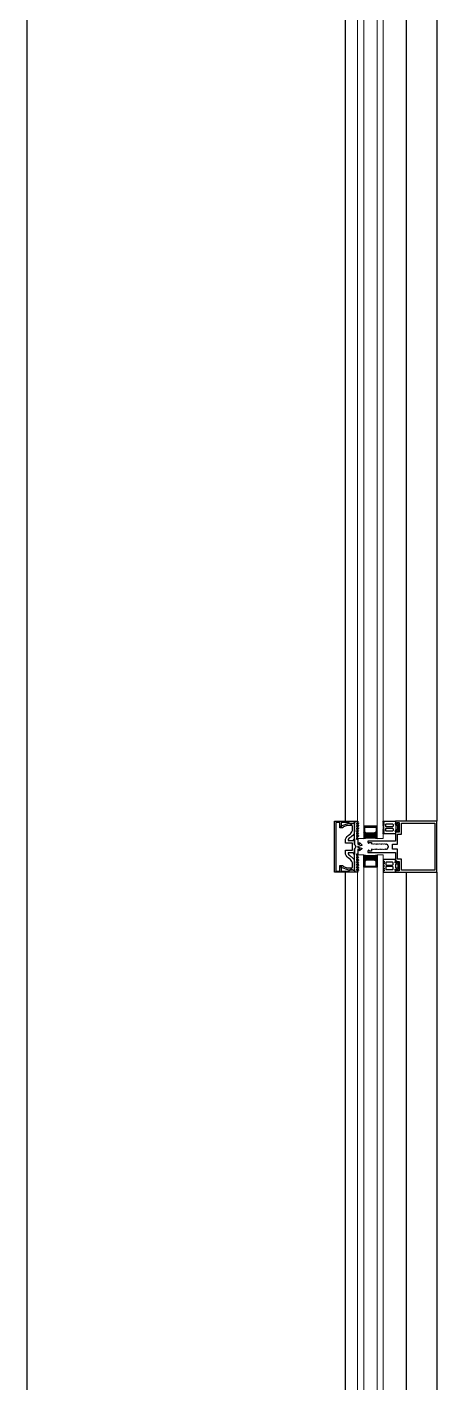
# Model space of a CAD drawing. Header units: centimetres. Extents: x 681015 to 688218, y 3995806 to 4004619.
# Drawn here: x 682674 to 682714, y 4003182.8 to 4003315.3 of the extents above; entities that cross this region are included whole.
import ezdxf

# ---------------------------------------------------------------- set-up
doc = ezdxf.new("R2010")
doc.units = ezdxf.units.CM
doc.header["$LTSCALE"] = 100
doc.header["$MEASUREMENT"] = 0
doc.linetypes.add('DUZ', pattern=[500, 500])
doc.layers.get('0').update_dxf_attribs({"linetype": 'DUZ'})
for name, color, linetype in [('ALM', 113, 'Continuous'), ('DUV', 4, 'Continuous'), ('GOR1', 9, 'Continuous'), ('TARAMA', 54, 'Continuous')]:
    doc.layers.add(name, color=color, linetype=linetype)
doc.layers.add('CAM', color=151, linetype='Continuous', lineweight=15)

# ---------------------------------------------------------------- blocks, each defined once
blk = doc.blocks.new('A$C195C4F4A')
at = {"color": 0}
for points in [[(0, 15.4), (0.8, 15.4, -0.275602), (0.9, 15.3, -0.004194), (0.9, 15.3), (1.5, 14.5, 0.280116), (1.7, 14.4), (2.3, 14.4, 0.708972), (2.3, 14.6), (1.7, 15.1, -0.796856), (1.8, 15.4), (2.1, 15.4, -0.115115), (2.3, 15.3), (3.4, 14.5, 0.22004), (3.9, 14.4), (4, 14.4, 0.817314), (4.1, 14.7), (3.2, 15.1, -0.557577), (3.3, 15.4), (3.9, 15.4, -0.094678), (4.2, 15.3), (5.6, 14.9, 0.12718), (5.8, 14.9), (6.6, 14.9, 0.12718), (6.8, 14.9), (8.2, 15.3, -0.094678), (8.5, 15.4), (9.1, 15.4, -0.557577), (9.2, 15.1), (8.3, 14.7, 0.817314), (8.4, 14.4), (8.5, 14.4, 0.22004), (9, 14.5), (10.1, 15.3, -0.115115), (10.3, 15.4), (10.6, 15.4, -0.796856), (10.7, 15.1), (10.1, 14.6, 0.708972), (10.1, 14.4), (10.7, 14.4, 0.280116), (10.9, 14.5), (11.5, 15.3, -0.28012), (11.6, 15.4), (12.4, 15.4), (12.4, 3.4), (11.6, 3.4), (9.4, 3.8, 0.414214), (9.2, 3.6), (9.2, 2.1, 0.488737), (9.4, 2), (10.6, 2.3, -0.590166), (10.8, 2.1), (10.4, 1.5), (7.9, 0, -0.078055), (7.8, 0), (4.6, 0, -0.078055), (4.5, 0), (2, 1.5), (1.6, 2.1, -0.590166), (1.7, 2.3), (2.9, 2, 0.488737), (3.2, 2.1), (3.2, 3.6, 0.414214), (3, 3.8), (0.8, 3.4), (0, 3.4)], [(2.5, 6.6), (2.5, 12, -0.414214), (3.5, 13), (4.5, 13, -0.414214), (5.5, 12), (5.5, 6.6, -0.414214), (4.5, 5.6), (3.5, 5.6, -0.414214)], [(4.2, 2.7), (4.2, 1.6, 0.414214), (4.7, 1.1), (7.7, 1.1, 0.414214), (8.2, 1.6), (8.2, 2.7, 0.414214), (7.7, 3.2), (4.7, 3.2, 0.414214)], [(6.8, 6.6), (6.8, 12, -0.414214), (7.8, 13), (8.8, 13, -0.414214), (9.8, 12), (9.8, 6.6, -0.414214), (8.8, 5.6), (7.8, 5.6, -0.414214)]]:
    blk.add_lwpolyline(points, format="xyb", close=True, dxfattribs=at)
blk = doc.blocks.new('A$C5FE96F92')
at = {"layer": 'TARAMA'}
h = blk.add_hatch(dxfattribs=at)
h.set_pattern_fill('DOTS', color=4, scale=0.2, style=0)
h.set_pattern_definition([(0, (790.05817, 737.7273), (0.15875, 0.3175), [0, -0.3175])])
edge = h.paths.add_edge_path()
edge.add_line((13, 6.1), (10.8, 4))
edge.add_line((10.8, 4), (2.1, 4))
edge.add_line((2.1, 4), (0, 6.1))
edge.add_line((0, 6.1), (0, 0))
edge.add_arc((6.5, -29.7), 30.4, 77.6638, 102.3361, ccw=False)
edge.add_line((13, 0), (13, 6.1))
at = {"layer": 'TARAMA', "color": 0}
blk.add_lwpolyline([(13, 12.1), (6.9, 12.1), (6.9, 11.1), (12, 11.1), (12, 6.5), (10.4, 5), (2.5, 5), (1, 6.5), (1, 11.1), (6.5, 11.1), (6.5, 12.1), (0, 12.1), (0, 6.1), (2.1, 4), (10.8, 4), (13, 6.1)], close=True, dxfattribs=at)
blk.add_lwpolyline([(13, 6.1), (10.8, 4), (2.1, 4), (0, 6.1), (0, 0, -0.108071), (13, 0)], format="xyb", close=True, dxfattribs=at)

msp = doc.modelspace()

# ---------------------------------------------------------------- linework, layer by layer
msp.add_lwpolyline([(682706.05, 4003235.34, 0.253164), (682706.05, 4003235.34, -0.253164), (682706.01, 4003235.43), (682706.01, 4003237.56, -0.211017), (682706.01, 4003237.57, 0.38663), (682706.02, 4003237.69, -0.70801), (682706.02, 4003237.7), (682706.31, 4003237.7), (682706.31, 4003237.65), (682706.21, 4003237.51, 0.216707), (682706.2, 4003237.43, 0.471691), (682706.23, 4003237.42), (682706.36, 4003237.54, -0.340332), (682706.39, 4003237.53, -0.372354), (682706.39, 4003237.51), (682706.21, 4003237.27, 0.216707), (682706.2, 4003237.18, 0.471691), (682706.23, 4003237.17), (682706.35, 4003237.29, -0.340332), (682706.39, 4003237.28, -0.372354), (682706.39, 4003237.26), (682706.21, 4003237.02, 0.216707), (682706.2, 4003236.94, 0.471691), (682706.23, 4003236.92), (682706.35, 4003237.05, -0.340332), (682706.39, 4003237.03, -0.372354), (682706.39, 4003237.02), (682706.21, 4003236.77, 0.216707), (682706.2, 4003236.69, 0.471691), (682706.23, 4003236.68), (682706.35, 4003236.8, -0.340332), (682706.38, 4003236.78, -0.372354), (682706.39, 4003236.77), (682706.2, 4003236.52, 0.216707), (682706.2, 4003236.44, 0.471691), (682706.23, 4003236.43), (682706.35, 4003236.55, -0.340332), (682706.38, 4003236.54, -0.372354), (682706.38, 4003236.52), (682706.2, 4003236.28, 0.216707), (682706.2, 4003236.2, 0.471691), (682706.23, 4003236.18), (682706.35, 4003236.3, -0.340332), (682706.38, 4003236.29, -0.372354), (682706.38, 4003236.28), (682706.2, 4003236.03, 0.216707), (682706.2, 4003235.95, 0.471691), (682706.23, 4003235.94), (682706.31, 4003235.94), (682706.31, 4003235.45), (682706.53, 4003235.45), (682706.46, 4003235.62), (682706.53, 4003235.59), (682706.71, 4003235.4, -0.076659), (682706.71, 4003235.39), (682706.71, 4003235.35, -0.414214), (682706.69, 4003235.33), (682706.33, 4003235.23, 0.349501), (682706.33, 4003235.23, 0.796268), (682706.33, 4003235.17), (682706.69, 4003235.07, -0.414214), (682706.71, 4003235.05), (682706.71, 4003235.01, -0.076659), (682706.71, 4003235.01), (682706.53, 4003234.82), (682706.46, 4003234.79), (682706.53, 4003234.95), (682706.31, 4003234.95), (682706.31, 4003234.47), (682706.23, 4003234.47, 0.471691), (682706.2, 4003234.46, 0.216707), (682706.2, 4003234.38), (682706.38, 4003234.13, -0.372354), (682706.38, 4003234.12, -0.340332), (682706.35, 4003234.1), (682706.23, 4003234.23, 0.471691), (682706.2, 4003234.21, 0.216707), (682706.2, 4003234.13), (682706.38, 4003233.89, -0.372354), (682706.38, 4003233.87, -0.340332), (682706.35, 4003233.86), (682706.23, 4003233.98, 0.471691), (682706.2, 4003233.97, 0.216707), (682706.2, 4003233.88), (682706.39, 4003233.64, -0.372354), (682706.38, 4003233.62, -0.340332), (682706.35, 4003233.61), (682706.23, 4003233.73, 0.471691), (682706.2, 4003233.72, 0.216707), (682706.21, 4003233.64), (682706.39, 4003233.39, -0.372354), (682706.39, 4003233.38, -0.340332), (682706.35, 4003233.36), (682706.23, 4003233.48, 0.471691), (682706.2, 4003233.47, 0.216707), (682706.21, 4003233.39), (682706.39, 4003233.14, -0.372354), (682706.39, 4003233.13, -0.340332), (682706.35, 4003233.12), (682706.23, 4003233.24, 0.471691), (682706.2, 4003233.22, 0.216707), (682706.21, 4003233.14), (682706.39, 4003232.9, -0.372354), (682706.39, 4003232.88, -0.340332), (682706.36, 4003232.87), (682706.23, 4003232.99, 0.471691), (682706.2, 4003232.98, 0.216707), (682706.21, 4003232.89), (682706.31, 4003232.75), (682706.31, 4003232.7), (682706.02, 4003232.7, -0.70801), (682706.02, 4003232.71, 0.38663), (682706.01, 4003232.84, -0.211017), (682706.01, 4003232.85), (682706.01, 4003234.98, -0.253164), (682706.05, 4003235.07, 0.541002)], format="xyb", close=True)
msp.add_lwpolyline([(682705.81, 4003234.85), (682705.81, 4003235.55), (682705.11, 4003235.55), (682705.11, 4003235.93, -0.142905), (682705.51, 4003236.39, 0.157661), (682705.8, 4003236.78), (682705.8, 4003237.2, 0.459998), (682705.74, 4003237.26), (682705.24, 4003237.26), (682704.85, 4003237.12), (682704.85, 4003237.05), (682704.7, 4003237.05), (682704.7, 4003237.23), (682705.46, 4003237.5), (682705.47, 4003237.51), (682705.48, 4003237.5, 0.105867), (682705.62, 4003237.44, 0.126455), (682705.74, 4003237.45), (682706.01, 4003237.55), (682706.01, 4003237.49), (682706.03, 4003237.48), (682705.99, 4003237.45), (682706.03, 4003237.42), (682705.99, 4003237.39), (682706.03, 4003237.36), (682705.99, 4003237.33), (682706.03, 4003237.3), (682705.99, 4003237.27), (682706.03, 4003237.24), (682705.99, 4003237.21), (682706.03, 4003237.18), (682705.99, 4003237.15), (682706.03, 4003237.12), (682705.99, 4003237.09), (682706.03, 4003237.06), (682705.99, 4003237.03), (682706.03, 4003237), (682705.99, 4003236.97), (682706.03, 4003236.94), (682705.99, 4003236.91), (682706.03, 4003236.88), (682705.99, 4003236.85), (682706.01, 4003236.83), (682706.01, 4003236.72, -0.212081), (682705.72, 4003236.21, 0.116538), (682705.39, 4003235.91), (682705.39, 4003235.8), (682705.86, 4003235.8), (682705.86, 4003235.8, -0.797123), (682705.86, 4003235.8), (682705.86, 4003235.8), (682705.96, 4003235.94, -0.797123), (682706.01, 4003235.93), (682706.01, 4003235.93), (682706.01, 4003235.93), (682706.01, 4003235.43), (682706.01, 4003235.43), (682706.01, 4003235.43, 0.253164), (682706.05, 4003235.34, -0.253164), (682706.13, 4003235.2, -0.253164), (682706.05, 4003235.07, 0.253164), (682706.01, 4003234.98), (682706.01, 4003234.98), (682706.01, 4003234.98), (682706.01, 4003234.48), (682706.01, 4003234.48), (682706.01, 4003234.48, -0.797123), (682705.96, 4003234.47), (682705.86, 4003234.61), (682705.86, 4003234.61, -0.797123), (682705.86, 4003234.61), (682705.86, 4003234.61), (682705.39, 4003234.61), (682705.39, 4003234.5, 0.116538), (682705.72, 4003234.2, -0.212081), (682706.01, 4003233.69), (682706.01, 4003233.57), (682705.99, 4003233.56), (682706.03, 4003233.53), (682705.99, 4003233.5), (682706.03, 4003233.47), (682705.99, 4003233.44), (682706.03, 4003233.41), (682705.99, 4003233.38), (682706.03, 4003233.35), (682705.99, 4003233.32), (682706.03, 4003233.29), (682705.99, 4003233.26), (682706.03, 4003233.23), (682705.99, 4003233.2), (682706.03, 4003233.17), (682705.99, 4003233.14), (682706.03, 4003233.11), (682705.99, 4003233.08), (682706.03, 4003233.05), (682705.99, 4003233.02), (682706.03, 4003232.99), (682705.99, 4003232.96), (682706.03, 4003232.93), (682706.01, 4003232.91), (682706.01, 4003232.86), (682705.74, 4003232.96, 0.126455), (682705.62, 4003232.97, 0.105867), (682705.48, 4003232.91), (682705.47, 4003232.9), (682705.46, 4003232.91), (682704.7, 4003233.18), (682704.7, 4003233.36), (682704.85, 4003233.36), (682704.85, 4003233.29), (682705.24, 4003233.14), (682705.74, 4003233.15, 0.459998), (682705.8, 4003233.21), (682705.8, 4003233.63, 0.157661), (682705.51, 4003234.02, -0.142905), (682705.11, 4003234.48), (682705.11, 4003234.85), (682705.81, 4003234.85)], format="xyb")
at = {"layer": 'ALM'}
for points in [[(682704.16, 4003232.82), (682704.16, 4003232.82), (682704.56, 4003232.82), (682704.56, 4003233.35), (682704.68, 4003233.35), (682704.68, 4003232.82), (682705.37, 4003232.82), (682705.54, 4003232.92, -0.221695), (682705.74, 4003232.94), (682705.99, 4003232.87, -0.760324), (682705.96, 4003232.7), (682704.04, 4003232.7), (682704.04, 4003232.7), (682704.04, 4003237.7), (682705.96, 4003237.7, -0.760324), (682705.99, 4003237.54), (682705.74, 4003237.47, -0.221695), (682705.54, 4003237.48), (682705.37, 4003237.58), (682704.68, 4003237.58), (682704.68, 4003237.05), (682704.56, 4003237.05), (682704.56, 4003237.58), (682704.16, 4003237.58)], [(682708.72, 4003234.95), (682708.69, 4003234.92), (682708.65, 4003234.95), (682708.62, 4003234.92), (682708.58, 4003234.95), (682708.55, 4003234.92), (682708.51, 4003234.95), (682708.48, 4003234.92), (682708.44, 4003234.95), (682708.41, 4003234.92), (682708.37, 4003234.95), (682708.34, 4003234.92), (682708.3, 4003234.95), (682708.27, 4003234.92), (682708.23, 4003234.95), (682708.2, 4003234.92), (682708.16, 4003234.95), (682708.13, 4003234.92), (682708.09, 4003234.95), (682708.06, 4003234.92), (682708.02, 4003234.95), (682707.99, 4003234.92), (682707.95, 4003234.95), (682707.92, 4003234.92), (682707.88, 4003234.95), (682707.85, 4003234.92), (682707.81, 4003234.95), (682707.78, 4003234.92), (682707.74, 4003234.95), (682707.71, 4003234.92), (682707.67, 4003234.95, 0.361254), (682707.65, 4003234.93), (682707.65, 4003234.78), (682707.42, 4003234.78), (682707.42, 4003234.83, 0.668179), (682707.38, 4003234.85), (682707.3, 4003234.77), (682707.3, 4003234.65), (682710, 4003234.65), (682710, 4003233.74), (682710.09, 4003233.65), (682710.1, 4003233.65, 0.414214), (682710.12, 4003233.68), (682710.12, 4003233.77), (682710.37, 4003233.77), (682710.37, 4003232.83), (682710.12, 4003232.83), (682710.12, 4003232.93, 0.414214), (682710.1, 4003232.95), (682710.09, 4003232.95), (682710, 4003232.87), (682710, 4003232.7), (682714.04, 4003232.7), (682714.04, 4003237.7), (682710, 4003237.7), (682710, 4003237.54), (682710.09, 4003237.45), (682710.1, 4003237.45, 0.414214), (682710.12, 4003237.48), (682710.12, 4003237.57), (682710.37, 4003237.57), (682710.37, 4003236.63), (682710.12, 4003236.63), (682710.12, 4003236.73, 0.414214), (682710.1, 4003236.75), (682710.09, 4003236.75), (682710, 4003236.67), (682710, 4003235.75), (682707.3, 4003235.75), (682707.3, 4003235.64), (682707.38, 4003235.56, 0.668179), (682707.42, 4003235.58), (682707.42, 4003235.62), (682707.65, 4003235.62), (682707.65, 4003235.51), (682707.71, 4003235.45), (682707.74, 4003235.49), (682707.78, 4003235.45), (682707.81, 4003235.49), (682707.85, 4003235.45), (682707.88, 4003235.49), (682707.92, 4003235.45), (682707.95, 4003235.49), (682707.99, 4003235.45), (682708.02, 4003235.49), (682708.06, 4003235.45), (682708.09, 4003235.49), (682708.13, 4003235.45), (682708.16, 4003235.49), (682708.2, 4003235.45), (682708.23, 4003235.49), (682708.27, 4003235.45), (682708.3, 4003235.49), (682708.34, 4003235.45), (682708.37, 4003235.49), (682708.41, 4003235.45), (682708.44, 4003235.49), (682708.48, 4003235.45), (682708.51, 4003235.49), (682708.55, 4003235.45), (682708.58, 4003235.49), (682708.62, 4003235.45), (682708.65, 4003235.49), (682708.69, 4003235.45), (682708.72, 4003235.49), (682708.76, 4003235.45), (682708.79, 4003235.49), (682708.83, 4003235.45), (682708.86, 4003235.49), (682708.9, 4003235.45), (682708.93, 4003235.49), (682708.97, 4003235.45), (682709, 4003235.49), (682709.04, 4003235.45), (682709.07, 4003235.49), (682709.11, 4003235.45), (682709.14, 4003235.49), (682709.16, 4003235.47), (682709.29, 4003235.24, -0.267949), (682709.29, 4003235.17), (682709.16, 4003234.94), (682709.14, 4003234.95), (682709.11, 4003234.92), (682709.07, 4003234.95), (682709.04, 4003234.92), (682709, 4003234.95), (682708.97, 4003234.92), (682708.93, 4003234.95), (682708.9, 4003234.92), (682708.86, 4003234.95), (682708.83, 4003234.92), (682708.79, 4003234.95), (682708.76, 4003234.92)], [(682710.57, 4003232.9), (682710.57, 4003233.97), (682710.2, 4003233.97), (682710.2, 4003234.95), (682709.7, 4003234.95), (682709.7, 4003235.45), (682710.2, 4003235.45), (682710.2, 4003236.43), (682710.57, 4003236.43), (682710.57, 4003237.5), (682710.57, 4003237.5, 1), (682710.57, 4003237.5), (682713.84, 4003237.5, 1), (682713.84, 4003237.5), (682713.84, 4003237.5), (682713.84, 4003232.9), (682713.84, 4003232.9, 1), (682713.84, 4003232.9), (682710.57, 4003232.9, 1), (682710.57, 4003232.9)]]:
    msp.add_lwpolyline(points, format="xyb", close=True, dxfattribs=at)
at = {"layer": 'CAM', "lineweight": 20}
for points in [[(682706.9, 4003236.01), (682706.3, 4003236.01), (682706.3, 4003334.3, -0.414498), (682706.4, 4003334.4), (682706.9, 4003334.4), (682706.9, 4003236.01)], [(682706.9, 4003136.01), (682706.3, 4003136.01), (682706.3, 4003234.3, -0.414498), (682706.4, 4003234.4), (682706.9, 4003234.4), (682706.9, 4003136.01)]]:
    msp.add_lwpolyline(points, format="xyb", dxfattribs=at)
for points in [[(682708.8, 4003236.01), (682708.2, 4003236.01), (682708.2, 4003334.4), (682708.8, 4003334.4), (682708.8, 4003236.01)], [(682708.8, 4003136.01), (682708.2, 4003136.01), (682708.2, 4003234.4), (682708.8, 4003234.4), (682708.8, 4003136.01)]]:
    msp.add_lwpolyline(points, dxfattribs=at)
at = {"layer": 'DUV'}
msp.add_line((682674.04, 4001832.71), (682674.04, 4003447.71), dxfattribs=at)
at = {"layer": 'GOR1'}
for p, q in [((682705.1, 4003332.71), (682705.1, 4003237.7)), ((682711.07, 4003237.7), (682711.07, 4003332.7)), ((682714.04, 4003332.7), (682714.04, 4003237.7)), ((682705.1, 4003232.71), (682705.1, 4003137.7)), ((682711.07, 4003137.7), (682711.07, 4003232.71)), ((682714.04, 4003232.7), (682714.04, 4003137.7))]:
    msp.add_line(p, q, dxfattribs=at)

# ---------------------------------------------------------------- block references
at = {"linetype": 'ByBlock', "yscale": 0.1000000005587935}
for p, xscale, zscale, rotation in [((682710.34, 4003236.46), 0.1000000005587935, 0.1000000005587935, 90), ((682710.34, 4003233.94), -0.1000000005587935, 0.1, 89.99999999999912)]:
    msp.add_blockref('A$C195C4F4A', p, dxfattribs=dict(at, xscale=xscale, zscale=zscale, rotation=rotation))
at = {"xscale": 0.1000000005587935, "yscale": 0.1000000005587935, "zscale": 0.1000000005587935}
msp.add_blockref('A$C5FE96F92', (682706.9, 4003236.01), dxfattribs=at)
at = {"xscale": -0.1000000005587935, "yscale": 0.1000000005587935, "zscale": 0.1, "rotation": 180}
msp.add_blockref('A$C5FE96F92', (682706.9, 4003234.4), dxfattribs=at)

doc.saveas('drawing.dxf')
